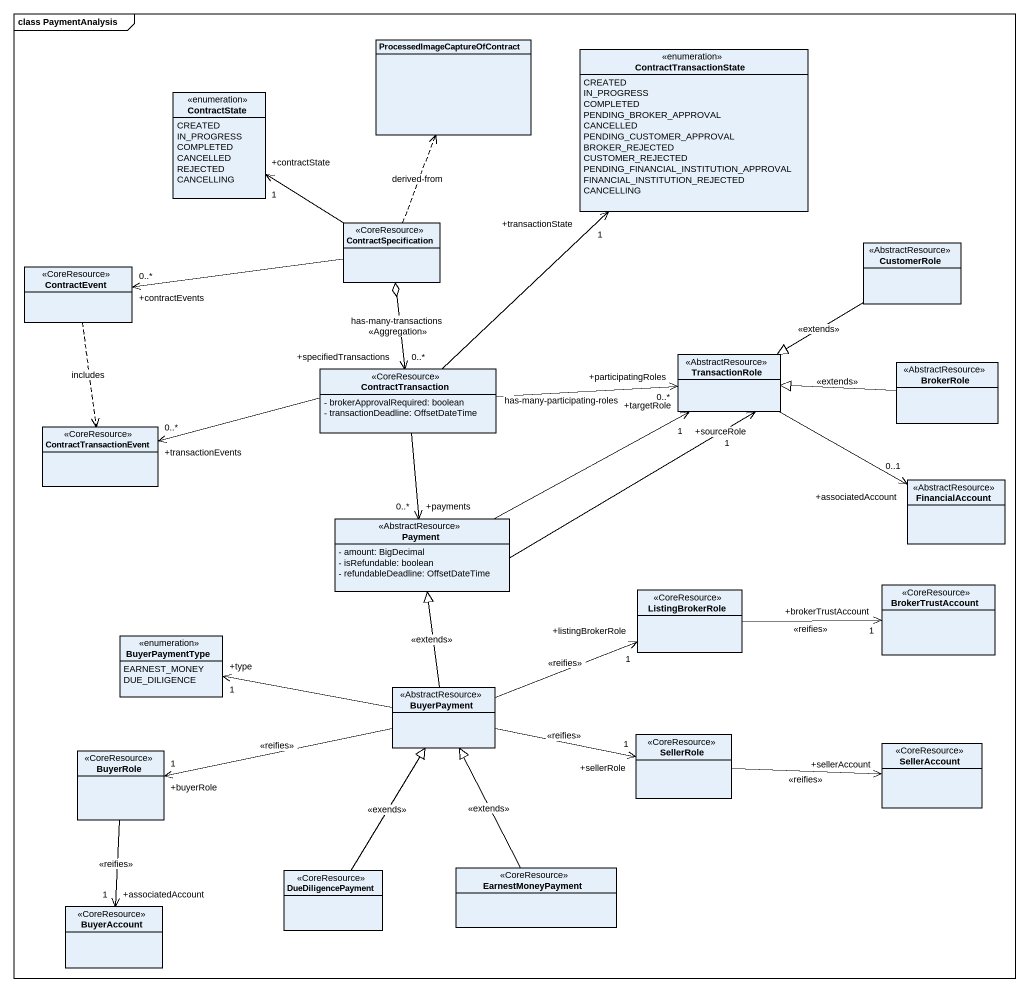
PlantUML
@startuml
mainframe class PaymentAnalysis
hide circle
hide empty members
skinparam classAttributeIconSize 0
class "ProcessedImageCaptureOfContract" as ProcessedImageCaptureOfContr
enum ContractTransactionState {
  CREATED
  IN_PROGRESS
  COMPLETED
  PENDING_BROKER_APPROVAL
  CANCELLED
  PENDING_CUSTOMER_APPROVAL
  BROKER_REJECTED
  CUSTOMER_REJECTED
  PENDING_FINANCIAL_INSTITUTION_APPROVAL
  FINANCIAL_INSTITUTION_REJECTED
  CANCELLING
}
enum ContractState {
  CREATED
  IN_PROGRESS
  COMPLETED
  CANCELLED
  REJECTED
  CANCELLING
}
class ContractSpecification <<CoreResource>>
class CustomerRole <<AbstractResource>>
class ContractEvent <<CoreResource>>
class ContractTransaction <<CoreResource>> {
  - brokerApprovalRequired: boolean
  - transactionDeadline: OffsetDateTime
}
class TransactionRole <<AbstractResource>>
class BrokerRole <<AbstractResource>>
class ContractTransactionEvent <<CoreResource>>
class FinancialAccount <<AbstractResource>>
class Payment <<AbstractResource>> {
  - amount: BigDecimal
  - isRefundable: boolean
  - refundableDeadline: OffsetDateTime
}
class ListingBrokerRole <<CoreResource>>
class BrokerTrustAccount <<CoreResource>>
enum BuyerPaymentType {
  EARNEST_MONEY
  DUE_DILIGENCE
}
class BuyerPayment <<AbstractResource>>
class BuyerRole <<CoreResource>>
class SellerRole <<CoreResource>>
class SellerAccount <<CoreResource>>
class DueDiligencePayment <<CoreResource>>
class EarnestMoneyPayment <<CoreResource>>
class BuyerAccount <<CoreResource>>
ContractSpecification .up.> ProcessedImageCaptureOfContr : derived-from
ContractSpecification -up-> "+contractState\n1" ContractState
ContractSpecification -left-> "+contractEvents\n0..*" ContractEvent
ContractSpecification o--> "+specifiedTransactions\n0..*" ContractTransaction : has-many-transactions\n<<Aggregation>>
CustomerRole -left-|> TransactionRole : <<extends>>
ContractEvent ..> ContractTransactionEvent : includes
ContractTransaction -up-> "+transactionState\n1" ContractTransactionState
ContractTransaction -right-> "+participatingRoles\n0..*" TransactionRole : has-many-participating-roles
ContractTransaction -left-> "+transactionEvents\n0..*" ContractTransactionEvent
ContractTransaction --> "+payments\n0..*" Payment
TransactionRole -right-> "+associatedAccount\n0..1" FinancialAccount
BrokerRole -left-|> TransactionRole : <<extends>>
Payment -right-> "+targetRole\n1" TransactionRole
Payment -right-> "+sourceRole\n1" TransactionRole
ListingBrokerRole -right-> "+brokerTrustAccount\n1" BrokerTrustAccount : <<reifies>>
BuyerPayment -up-|> Payment : <<extends>>
BuyerPayment -right-> "+listingBrokerRole\n1" ListingBrokerRole : <<reifies>>
BuyerPayment -left-> "+type\n1" BuyerPaymentType
BuyerPayment -left-> "+buyerRole\n1" BuyerRole : <<reifies>>
BuyerPayment -right-> "+sellerRole\n1" SellerRole : <<reifies>>
BuyerRole --> "+associatedAccount\n1" BuyerAccount : <<reifies>>
SellerRole -right-> "+sellerAccount" SellerAccount : <<reifies>>
DueDiligencePayment -up-|> BuyerPayment : <<exends>>
EarnestMoneyPayment -up-|> BuyerPayment : <<extends>>
@enduml
